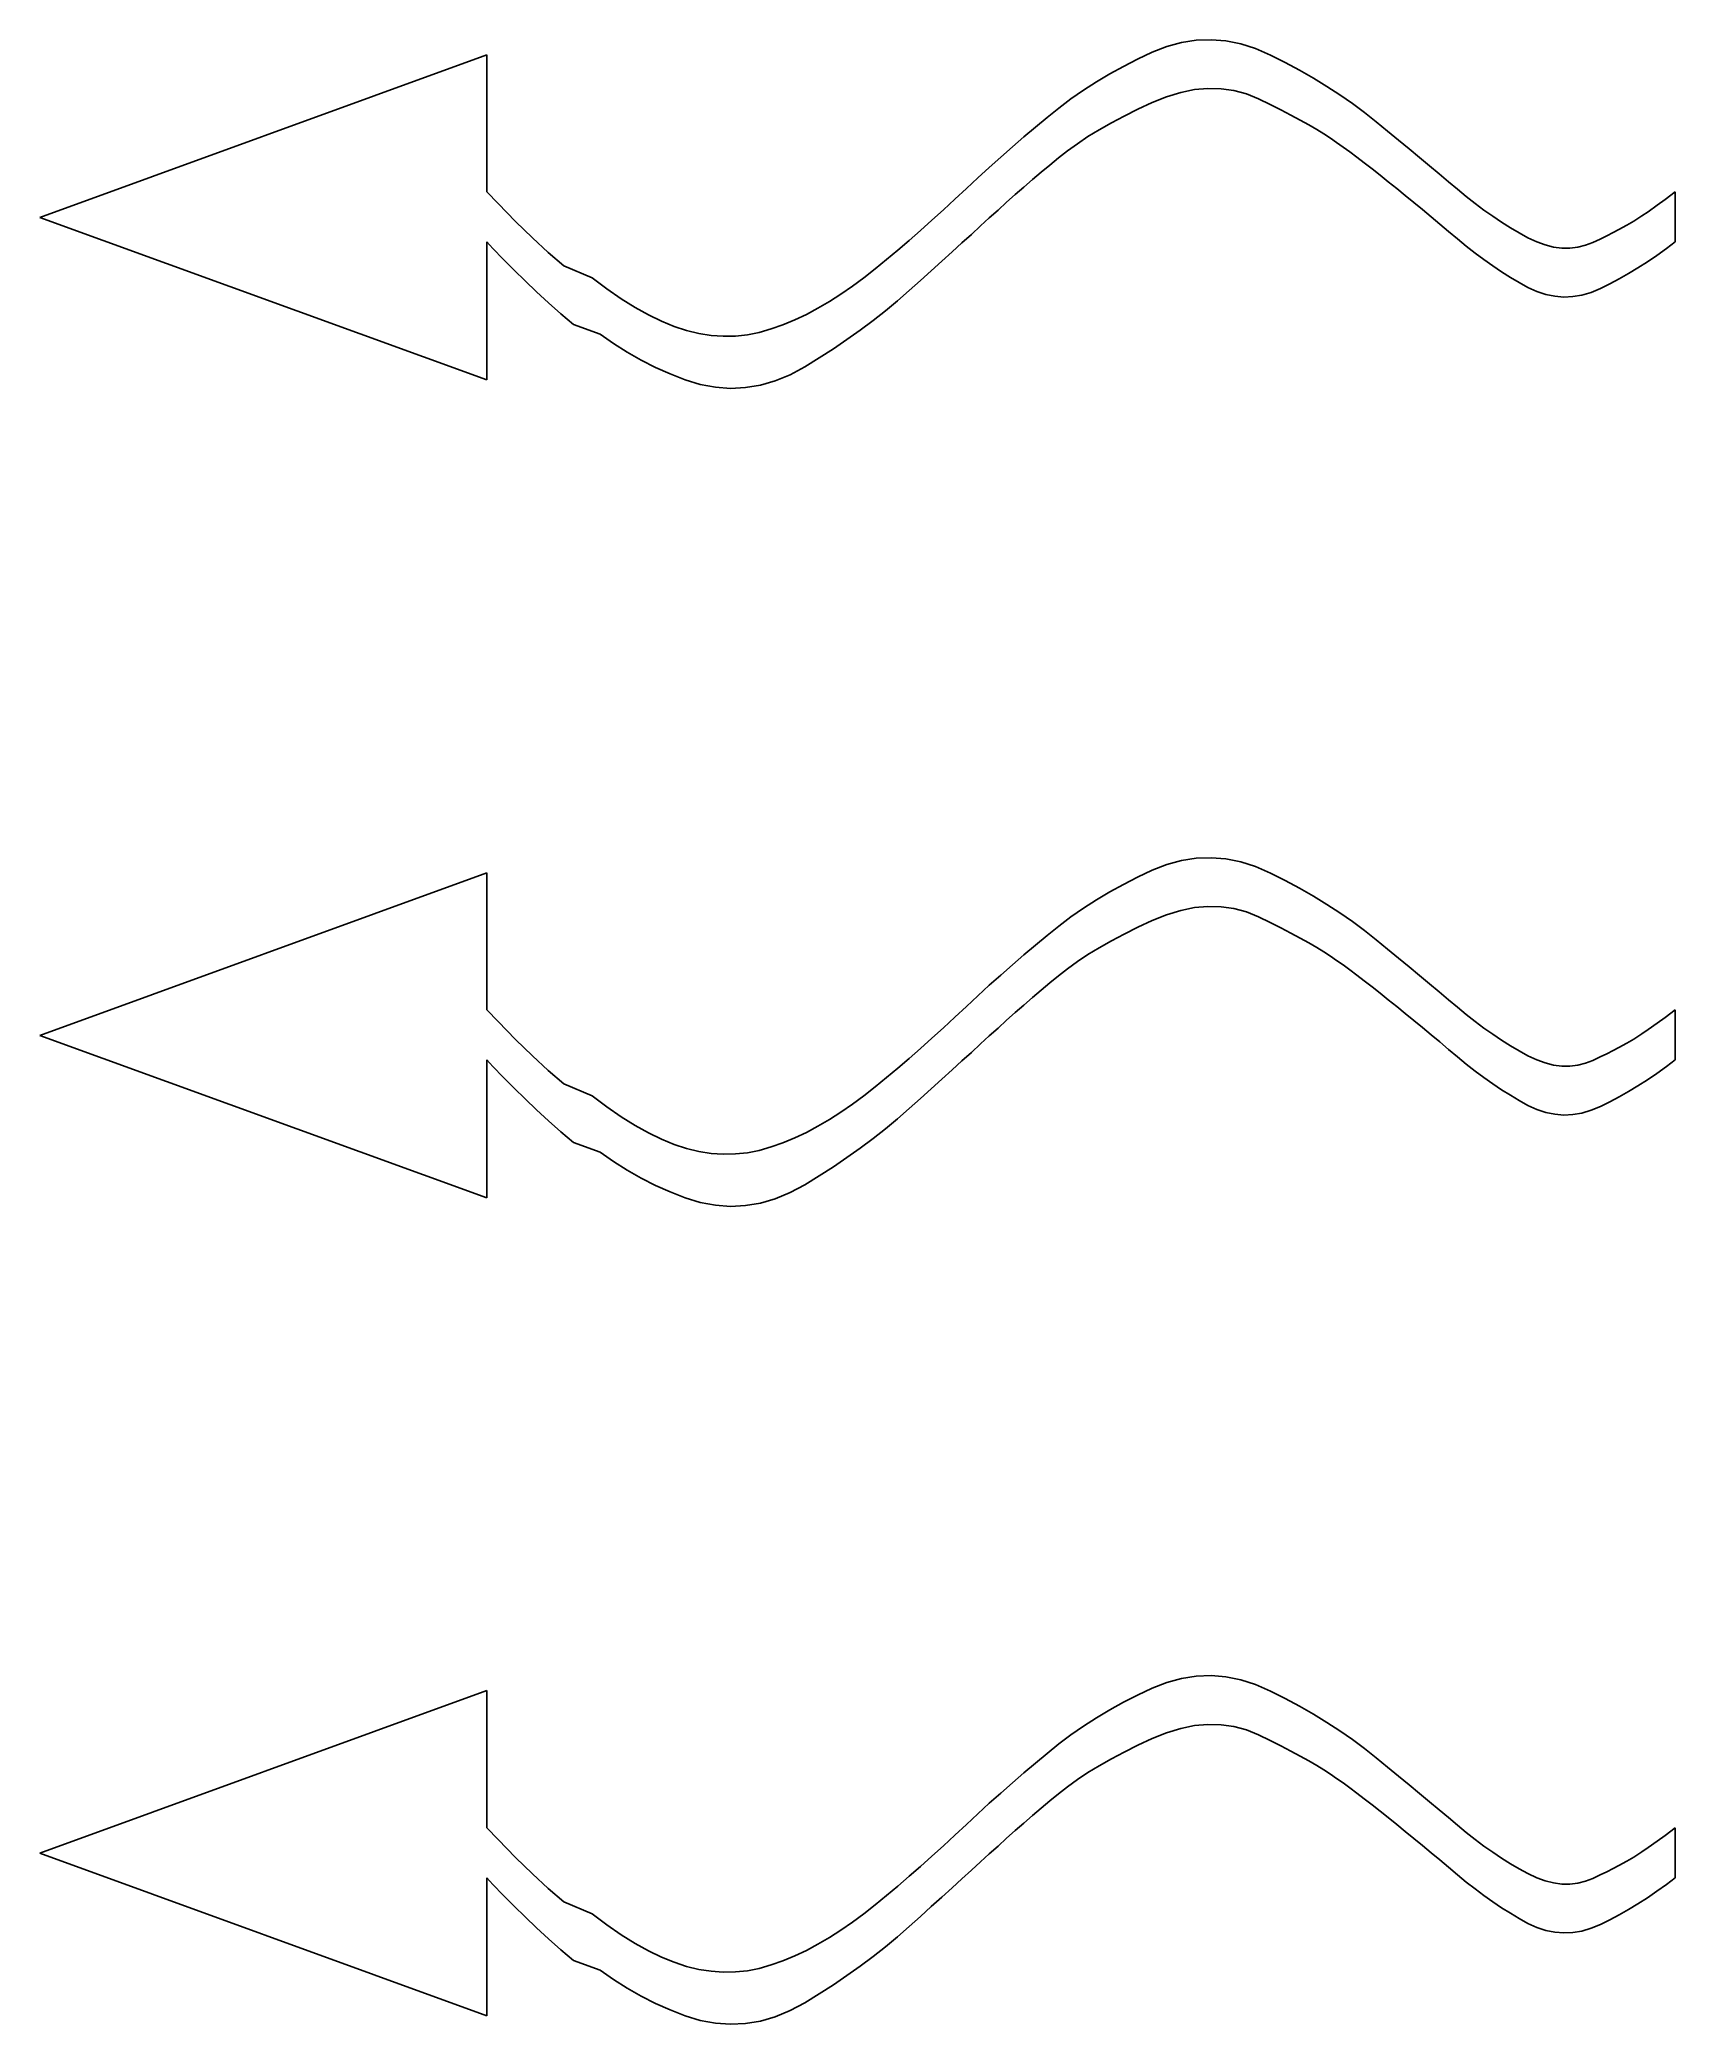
# Model space of a CAD drawing. Header units: millimetres. Extents: x -150 to 150, y -181 to 183.
import ezdxf

# ---------------------------------------------------------------- set-up
doc = ezdxf.new("R2010")
doc.units = ezdxf.units.MM

msp = doc.modelspace()

# ---------------------------------------------------------------- linework, layer by layer
at = {"color": 0, "linetype": 'ByBlock', "lineweight": -2}
for p, q in [((59.42, 182.02), (56.71, 181.28)), ((62.12, 182.43), (59.42, 182.02)), ((64.84, 182.53), (62.12, 182.43)), ((67.56, 182.31), (64.84, 182.53)), ((70.28, 181.76), (67.56, 182.31)), ((-150, 149.95), (-67.98, 179.78)), ((-67.98, 179.78), (-67.98, 154.63)), ((51.36, 178.96), (48.77, 177.64)), ((54.02, 180.22), (51.36, 178.96)), ((56.71, 181.28), (54.02, 180.22)), ((73.01, 180.9), (70.28, 181.76)), ((75.75, 179.71), (73.01, 180.9)), ((78.45, 178.34), (75.75, 179.71)), ((81.08, 176.93), (78.45, 178.34)), ((43.82, 174.79), (41.44, 173.26)), ((46.26, 176.25), (43.82, 174.79)), ((48.77, 177.64), (46.26, 176.25)), ((83.62, 175.46), (81.08, 176.93)), ((86.08, 173.96), (83.62, 175.46)), ((39.14, 171.67), (36.91, 170)), ((41.44, 173.26), (39.14, 171.67)), ((54.02, 170.99), (56.68, 172.07)), ((56.68, 172.07), (59.28, 172.86)), ((59.28, 172.86), (61.81, 173.38)), ((61.81, 173.38), (64.28, 173.6)), ((64.28, 173.6), (66.69, 173.54)), ((66.69, 173.54), (69.04, 173.2)), ((69.04, 173.2), (71.32, 172.58)), ((71.32, 172.58), (73.54, 171.67)), ((73.54, 171.67), (75.66, 170.64)), ((88.46, 172.4), (86.08, 173.96)), ((90.77, 170.8), (88.46, 172.4)), ((34.76, 168.27), (32.64, 166.49)), ((36.91, 170), (34.76, 168.27)), ((46.56, 167.27), (48.91, 168.52)), ((48.91, 168.52), (51.39, 169.76)), ((51.39, 169.76), (54.02, 170.99)), ((75.66, 170.64), (77.65, 169.64)), ((77.65, 169.64), (79.5, 168.69)), ((79.5, 168.69), (81.22, 167.77)), ((81.22, 167.77), (82.8, 166.89)), ((92.99, 169.16), (90.77, 170.8)), ((95.13, 167.46), (92.99, 169.16)), ((97.2, 165.76), (95.13, 167.46)), ((30.52, 164.69), (28.41, 162.86)), ((32.64, 166.49), (30.52, 164.69)), ((40.34, 163.46), (42.27, 164.75)), ((42.27, 164.75), (44.35, 166.01)), ((44.35, 166.01), (46.56, 167.27)), ((82.8, 166.89), (84.24, 166.05)), ((84.24, 166.05), (85.56, 165.24)), ((85.56, 165.24), (86.73, 164.47)), ((86.73, 164.47), (87.87, 163.69)), ((99.22, 164.11), (97.2, 165.76)), ((101.17, 162.5), (99.22, 164.11)), ((26.29, 161), (24.18, 159.12)), ((28.41, 162.86), (26.29, 161)), ((35.29, 159.55), (36.88, 160.87)), ((36.88, 160.87), (38.54, 162.17)), ((38.54, 162.17), (40.34, 163.46)), ((87.87, 163.69), (89.06, 162.85)), ((89.06, 162.85), (90.31, 161.95)), ((90.31, 161.95), (91.61, 160.98)), ((91.61, 160.98), (92.96, 159.95)), ((103.06, 160.93), (101.17, 162.5)), ((104.89, 159.41), (103.06, 160.93)), ((22.07, 157.2), (19.97, 155.26)), ((24.18, 159.12), (22.07, 157.2)), ((30.53, 155.5), (32.11, 156.87)), ((32.11, 156.87), (33.7, 158.22)), ((33.7, 158.22), (35.29, 159.55)), ((92.96, 159.95), (94.37, 158.86)), ((94.37, 158.86), (95.84, 157.71)), ((95.84, 157.71), (97.35, 156.49)), ((106.66, 157.93), (104.89, 159.41)), ((108.37, 156.49), (106.66, 157.93)), ((110.02, 155.1), (108.37, 156.49)), ((-65.93, 152.48), (-67.98, 154.63)), ((17.86, 153.29), (15.76, 151.34)), ((19.97, 155.26), (17.86, 153.29)), ((27.35, 152.71), (28.94, 154.12)), ((28.94, 154.12), (30.53, 155.5)), ((97.35, 156.49), (98.9, 155.24)), ((98.9, 155.24), (100.46, 153.96)), ((100.46, 153.96), (102.03, 152.68)), ((111.64, 153.76), (110.02, 155.1)), ((113.26, 152.49), (111.64, 153.76)), ((148.11, 153.23), (146.7, 152.2)), ((150, 154.62), (148.11, 153.23)), ((150, 154.62), (150, 145.47)), ((-67.98, 120.13), (-150, 149.95)), ((-62.72, 149.18), (-65.93, 152.48)), ((13.66, 149.42), (11.57, 147.55)), ((15.76, 151.34), (13.66, 149.42)), ((22.57, 148.37), (24.18, 149.84)), ((24.18, 149.84), (25.77, 151.29)), ((25.77, 151.29), (27.35, 152.71)), ((102.03, 152.68), (103.61, 151.38)), ((103.61, 151.38), (105.2, 150.06)), ((105.2, 150.06), (106.8, 148.73)), ((114.88, 151.28), (113.26, 152.49)), ((116.5, 150.14), (114.88, 151.28)), ((118.12, 149.06), (116.5, 150.14)), ((142.37, 149.26), (141.13, 148.52)), ((143.83, 150.21), (142.37, 149.26)), ((144.99, 150.99), (143.83, 150.21)), ((146.7, 152.2), (144.99, 150.99)), ((-59.64, 146.18), (-62.72, 149.18)), ((-56.71, 143.49), (-59.64, 146.18)), ((9.48, 145.73), (7.39, 143.95)), ((11.57, 147.55), (9.48, 145.73)), ((19.14, 145.25), (20.89, 146.83)), ((20.89, 146.83), (22.57, 148.37)), ((106.8, 148.73), (108.4, 147.38)), ((108.4, 147.38), (110.02, 146.02)), ((110.02, 146.02), (111.64, 144.68)), ((119.74, 148.05), (118.12, 149.06)), ((121.35, 147.1), (119.74, 148.05)), ((122.97, 146.22), (121.35, 147.1)), ((124.57, 145.46), (122.97, 146.22)), ((136.19, 145.98), (134.87, 145.36)), ((137.42, 146.58), (136.19, 145.98)), ((138.58, 147.16), (137.42, 146.58)), ((139.65, 147.72), (138.58, 147.16)), ((141.13, 148.52), (139.65, 147.72)), ((-67.98, 145.47), (-67.98, 120.13)), ((-67.98, 145.47), (-66.86, 144.24)), ((-66.86, 144.24), (-64.97, 142.26)), ((-64.97, 142.26), (-63, 140.27)), ((-53.88, 141.05), (-56.71, 143.49)), ((5.3, 142.21), (3.22, 140.52)), ((7.39, 143.95), (5.3, 142.21)), ((15.47, 141.92), (17.34, 143.61)), ((17.34, 143.61), (19.14, 145.25)), ((111.64, 144.68), (113.26, 143.41)), ((113.26, 143.41), (114.88, 142.2)), ((114.88, 142.2), (116.5, 141.05)), ((126.14, 144.89), (124.57, 145.46)), ((127.68, 144.51), (126.14, 144.89)), ((129.19, 144.31), (127.68, 144.51)), ((130.66, 144.29), (129.19, 144.31)), ((132.09, 144.46), (130.66, 144.29)), ((133.5, 144.82), (132.09, 144.46)), ((134.87, 145.36), (133.5, 144.82)), ((144.88, 141.79), (146.62, 142.98)), ((146.62, 142.98), (148.37, 144.24)), ((148.37, 144.24), (150, 145.47)), ((-63, 140.27), (-60.97, 138.28)), ((-48.64, 138.83), (-53.88, 141.05)), ((-45.95, 136.82), (-48.64, 138.83)), ((1.15, 138.88), (-0.94, 137.31)), ((3.22, 140.52), (1.15, 138.88)), ((9.48, 136.52), (11.54, 138.37)), ((11.54, 138.37), (13.54, 140.17)), ((13.54, 140.17), (15.47, 141.92)), ((116.5, 141.05), (118.12, 139.97)), ((118.12, 139.97), (119.74, 138.95)), ((119.74, 138.95), (121.35, 138)), ((137.98, 137.74), (139.69, 138.65)), ((139.69, 138.65), (141.42, 139.63)), ((141.42, 139.63), (143.15, 140.68)), ((143.15, 140.68), (144.88, 141.79)), ((-60.97, 138.28), (-58.86, 136.28)), ((-58.86, 136.28), (-56.68, 134.28)), ((-43.34, 135.02), (-45.95, 136.82)), ((-40.8, 133.43), (-43.34, 135.02)), ((-3.03, 135.85), (-5.14, 134.5)), ((-0.94, 137.31), (-3.03, 135.85)), ((5.15, 132.83), (7.35, 134.66)), ((7.35, 134.66), (9.48, 136.52)), ((121.35, 138), (122.97, 137.11)), ((122.97, 137.11), (124.6, 136.35)), ((124.6, 136.35), (126.23, 135.81)), ((126.23, 135.81), (127.88, 135.47)), ((127.88, 135.47), (129.53, 135.34)), ((129.53, 135.34), (131.2, 135.42)), ((131.2, 135.42), (132.88, 135.7)), ((132.88, 135.7), (134.57, 136.2)), ((134.57, 136.2), (136.27, 136.9)), ((136.27, 136.9), (137.98, 137.74)), ((-56.68, 134.28), (-54.42, 132.27)), ((-54.42, 132.27), (-52.1, 130.32)), ((-38.34, 132.06), (-40.8, 133.43)), ((-35.94, 130.9), (-38.34, 132.06)), ((-11.52, 131.15), (-13.67, 130.26)), ((-9.38, 132.15), (-11.52, 131.15)), ((-7.25, 133.27), (-9.38, 132.15)), ((-5.14, 134.5), (-7.25, 133.27)), ((0.51, 129.27), (2.86, 131.04)), ((2.86, 131.04), (5.15, 132.83)), ((-52.1, 130.32), (-47.22, 128.5)), ((-47.22, 128.5), (-44.77, 126.8)), ((-33.62, 129.96), (-35.94, 130.9)), ((-31.35, 129.21), (-33.62, 129.96)), ((-29.09, 128.66), (-31.35, 129.21)), ((-26.84, 128.31), (-29.09, 128.66)), ((-24.61, 128.15), (-26.84, 128.31)), ((-22.4, 128.19), (-24.61, 128.15)), ((-20.2, 128.42), (-22.4, 128.19)), ((-18.01, 128.85), (-20.2, 128.42)), ((-15.83, 129.48), (-18.01, 128.85)), ((-13.67, 130.26), (-15.83, 129.48)), ((-4.43, 125.85), (-1.93, 127.54)), ((-1.93, 127.54), (0.51, 129.27)), ((-44.77, 126.8), (-42.26, 125.22)), ((-42.26, 125.22), (-39.69, 123.77)), ((-39.69, 123.77), (-37.06, 122.44)), ((-9.67, 122.55), (-7.02, 124.18)), ((-7.02, 124.18), (-4.43, 125.85)), ((-37.06, 122.44), (-34.37, 121.24)), ((-34.37, 121.24), (-31.61, 120.16)), ((-31.61, 120.16), (-28.83, 119.31)), ((-15.09, 119.98), (-12.38, 121.1)), ((-12.38, 121.1), (-9.67, 122.55)), ((-28.83, 119.31), (-26.06, 118.79)), ((-26.06, 118.79), (-23.3, 118.59)), ((-23.3, 118.59), (-20.56, 118.73)), ((-20.56, 118.73), (-17.82, 119.19)), ((-17.82, 119.19), (-15.09, 119.98)), ((-150, -0.05), (-67.98, 29.78)), ((-67.98, 29.78), (-67.98, 4.63)), ((54.02, 30.22), (51.36, 28.96)), ((56.71, 31.28), (54.02, 30.22)), ((59.42, 32.02), (56.71, 31.28)), ((62.12, 32.43), (59.42, 32.02)), ((64.84, 32.53), (62.12, 32.43)), ((67.56, 32.31), (64.84, 32.53)), ((70.28, 31.76), (67.56, 32.31)), ((73.01, 30.9), (70.28, 31.76)), ((75.75, 29.71), (73.01, 30.9)), ((78.45, 28.34), (75.75, 29.71)), ((46.26, 26.25), (43.82, 24.79)), ((48.77, 27.64), (46.26, 26.25)), ((51.36, 28.96), (48.77, 27.64)), ((81.08, 26.93), (78.45, 28.34)), ((83.62, 25.46), (81.08, 26.93)), ((41.44, 23.26), (39.14, 21.67)), ((43.82, 24.79), (41.44, 23.26)), ((54.02, 20.99), (56.68, 22.07)), ((56.68, 22.07), (59.28, 22.86)), ((59.28, 22.86), (61.81, 23.38)), ((61.81, 23.38), (64.28, 23.6)), ((64.28, 23.6), (66.69, 23.54)), ((66.69, 23.54), (69.04, 23.2)), ((69.04, 23.2), (71.32, 22.58)), ((71.32, 22.58), (73.54, 21.67)), ((86.08, 23.96), (83.62, 25.46)), ((88.46, 22.4), (86.08, 23.96)), ((90.77, 20.8), (88.46, 22.4)), ((34.76, 18.27), (32.64, 16.49)), ((36.91, 20), (34.76, 18.27)), ((39.14, 21.67), (36.91, 20)), ((46.56, 17.27), (48.91, 18.52)), ((48.91, 18.52), (51.39, 19.76)), ((51.39, 19.76), (54.02, 20.99)), ((73.54, 21.67), (75.66, 20.64)), ((75.66, 20.64), (77.65, 19.64)), ((77.65, 19.64), (79.5, 18.69)), ((79.5, 18.69), (81.22, 17.77)), ((92.99, 19.16), (90.77, 20.8)), ((95.13, 17.46), (92.99, 19.16)), ((30.52, 14.69), (28.41, 12.86)), ((32.64, 16.49), (30.52, 14.69)), ((40.34, 13.46), (42.27, 14.75)), ((42.27, 14.75), (44.35, 16.01)), ((44.35, 16.01), (46.56, 17.27)), ((81.22, 17.77), (82.8, 16.89)), ((82.8, 16.89), (84.24, 16.05)), ((84.24, 16.05), (85.56, 15.24)), ((85.56, 15.24), (86.73, 14.47)), ((97.2, 15.76), (95.13, 17.46)), ((99.22, 14.11), (97.2, 15.76)), ((26.29, 11), (24.18, 9.12)), ((28.41, 12.86), (26.29, 11)), ((36.88, 10.87), (38.54, 12.17)), ((38.54, 12.17), (40.34, 13.46)), ((86.73, 14.47), (87.87, 13.69)), ((87.87, 13.69), (89.06, 12.85)), ((89.06, 12.85), (90.31, 11.95)), ((90.31, 11.95), (91.61, 10.98)), ((91.61, 10.98), (92.96, 9.95)), ((101.17, 12.5), (99.22, 14.11)), ((103.06, 10.93), (101.17, 12.5)), ((104.89, 9.41), (103.06, 10.93)), ((24.18, 9.12), (22.07, 7.2)), ((32.11, 6.87), (33.7, 8.22)), ((33.7, 8.22), (35.29, 9.55)), ((35.29, 9.55), (36.88, 10.87)), ((92.96, 9.95), (94.37, 8.86)), ((94.37, 8.86), (95.84, 7.71)), ((95.84, 7.71), (97.35, 6.49)), ((106.66, 7.93), (104.89, 9.41)), ((108.37, 6.49), (106.66, 7.93)), ((-65.93, 2.48), (-67.98, 4.63)), ((19.97, 5.26), (17.86, 3.29)), ((22.07, 7.2), (19.97, 5.26)), ((27.35, 2.71), (28.94, 4.12)), ((28.94, 4.12), (30.53, 5.5)), ((30.53, 5.5), (32.11, 6.87)), ((97.35, 6.49), (98.9, 5.24)), ((98.9, 5.24), (100.46, 3.96)), ((100.46, 3.96), (102.03, 2.68)), ((110.02, 5.1), (108.37, 6.49)), ((111.64, 3.76), (110.02, 5.1)), ((113.26, 2.49), (111.64, 3.76)), ((150, 4.62), (148.11, 3.23)), ((150, 4.62), (150, -4.53)), ((-62.72, -0.82), (-65.93, 2.48)), ((15.76, 1.34), (13.66, -0.58)), ((17.86, 3.29), (15.76, 1.34)), ((24.18, -0.16), (25.77, 1.29)), ((25.77, 1.29), (27.35, 2.71)), ((102.03, 2.68), (103.61, 1.38)), ((103.61, 1.38), (105.2, 0.06)), ((105.2, 0.06), (106.8, -1.27)), ((114.88, 1.28), (113.26, 2.49)), ((116.5, 0.14), (114.88, 1.28)), ((118.12, -0.94), (116.5, 0.14)), ((143.83, 0.21), (142.37, -0.74)), ((144.99, 0.99), (143.83, 0.21)), ((146.7, 2.2), (144.99, 0.99)), ((148.11, 3.23), (146.7, 2.2)), ((-67.98, -29.87), (-150, -0.05)), ((-59.64, -3.82), (-62.72, -0.82)), ((11.57, -2.45), (9.48, -4.27)), ((13.66, -0.58), (11.57, -2.45)), ((19.14, -4.75), (20.89, -3.17)), ((20.89, -3.17), (22.57, -1.63)), ((22.57, -1.63), (24.18, -0.16)), ((106.8, -1.27), (108.4, -2.62)), ((108.4, -2.62), (110.02, -3.98)), ((119.74, -1.95), (118.12, -0.94)), ((121.35, -2.9), (119.74, -1.95)), ((122.97, -3.78), (121.35, -2.9)), ((137.42, -3.42), (136.19, -4.02)), ((138.58, -2.84), (137.42, -3.42)), ((139.65, -2.28), (138.58, -2.84)), ((141.13, -1.48), (139.65, -2.28)), ((142.37, -0.74), (141.13, -1.48)), ((-67.98, -4.53), (-67.98, -29.87)), ((-67.98, -4.53), (-66.86, -5.76)), ((-66.86, -5.76), (-64.97, -7.74)), ((-56.71, -6.51), (-59.64, -3.82)), ((-53.88, -8.95), (-56.71, -6.51)), ((7.39, -6.05), (5.3, -7.79)), ((9.48, -4.27), (7.39, -6.05)), ((15.47, -8.08), (17.34, -6.39)), ((17.34, -6.39), (19.14, -4.75)), ((110.02, -3.98), (111.64, -5.32)), ((111.64, -5.32), (113.26, -6.59)), ((113.26, -6.59), (114.88, -7.8)), ((124.57, -4.54), (122.97, -3.78)), ((126.14, -5.11), (124.57, -4.54)), ((127.68, -5.49), (126.14, -5.11)), ((129.19, -5.69), (127.68, -5.49)), ((130.66, -5.71), (129.19, -5.69)), ((132.09, -5.54), (130.66, -5.71)), ((133.5, -5.18), (132.09, -5.54)), ((134.87, -4.64), (133.5, -5.18)), ((136.19, -4.02), (134.87, -4.64)), ((144.88, -8.21), (146.62, -7.02)), ((146.62, -7.02), (148.37, -5.76)), ((148.37, -5.76), (150, -4.53)), ((-64.97, -7.74), (-63, -9.73)), ((-63, -9.73), (-60.97, -11.72)), ((-48.64, -11.17), (-53.88, -8.95)), ((3.22, -9.48), (1.15, -11.12)), ((5.3, -7.79), (3.22, -9.48)), ((11.54, -11.63), (13.54, -9.83)), ((13.54, -9.83), (15.47, -8.08)), ((114.88, -7.8), (116.5, -8.95)), ((116.5, -8.95), (118.12, -10.03)), ((118.12, -10.03), (119.74, -11.05)), ((139.69, -11.35), (141.42, -10.37)), ((141.42, -10.37), (143.15, -9.32)), ((143.15, -9.32), (144.88, -8.21)), ((-60.97, -11.72), (-58.86, -13.72)), ((-58.86, -13.72), (-56.68, -15.72)), ((-45.95, -13.18), (-48.64, -11.17)), ((-43.34, -14.98), (-45.95, -13.18)), ((-3.03, -14.15), (-5.14, -15.5)), ((-0.94, -12.69), (-3.03, -14.15)), ((1.15, -11.12), (-0.94, -12.69)), ((7.35, -15.34), (9.48, -13.48)), ((9.48, -13.48), (11.54, -11.63)), ((119.74, -11.05), (121.35, -12)), ((121.35, -12), (122.97, -12.89)), ((122.97, -12.89), (124.6, -13.65)), ((124.6, -13.65), (126.23, -14.19)), ((126.23, -14.19), (127.88, -14.53)), ((127.88, -14.53), (129.53, -14.66)), ((131.2, -14.58), (132.88, -14.3)), ((132.88, -14.3), (134.57, -13.8)), ((134.57, -13.8), (136.27, -13.1)), ((136.27, -13.1), (137.98, -12.26)), ((137.98, -12.26), (139.69, -11.35)), ((-56.68, -15.72), (-54.42, -17.73)), ((-54.42, -17.73), (-52.1, -19.68)), ((-40.8, -16.57), (-43.34, -14.98)), ((-38.34, -17.94), (-40.8, -16.57)), ((-35.94, -19.1), (-38.34, -17.94)), ((-9.38, -17.85), (-11.52, -18.85)), ((-7.25, -16.73), (-9.38, -17.85)), ((-5.14, -15.5), (-7.25, -16.73)), ((2.86, -18.96), (5.15, -17.17)), ((5.15, -17.17), (7.35, -15.34)), ((129.53, -14.66), (131.2, -14.58)), ((-52.1, -19.68), (-47.22, -21.5)), ((-47.22, -21.5), (-44.77, -23.2)), ((-33.62, -20.04), (-35.94, -19.1)), ((-31.35, -20.79), (-33.62, -20.04)), ((-29.09, -21.34), (-31.35, -20.79)), ((-26.84, -21.69), (-29.09, -21.34)), ((-24.61, -21.85), (-26.84, -21.69)), ((-22.4, -21.81), (-24.61, -21.85)), ((-20.2, -21.58), (-22.4, -21.81)), ((-18.01, -21.15), (-20.2, -21.58)), ((-15.83, -20.52), (-18.01, -21.15)), ((-13.67, -19.74), (-15.83, -20.52)), ((-11.52, -18.85), (-13.67, -19.74)), ((-1.93, -22.46), (0.51, -20.73)), ((0.51, -20.73), (2.86, -18.96)), ((-44.77, -23.2), (-42.26, -24.78)), ((-42.26, -24.78), (-39.69, -26.23)), ((-7.02, -25.82), (-4.43, -24.15)), ((-4.43, -24.15), (-1.93, -22.46)), ((-39.69, -26.23), (-37.06, -27.56)), ((-37.06, -27.56), (-34.37, -28.76)), ((-34.37, -28.76), (-31.61, -29.84)), ((-15.09, -30.02), (-12.38, -28.9)), ((-12.38, -28.9), (-9.67, -27.45)), ((-9.67, -27.45), (-7.02, -25.82)), ((-31.61, -29.84), (-28.83, -30.69)), ((-28.83, -30.69), (-26.06, -31.21)), ((-26.06, -31.21), (-23.3, -31.41)), ((-23.3, -31.41), (-20.56, -31.27)), ((-20.56, -31.27), (-17.82, -30.81)), ((-17.82, -30.81), (-15.09, -30.02)), ((54.02, -119.78), (51.36, -121.04)), ((56.71, -118.72), (54.02, -119.78)), ((59.42, -117.98), (56.71, -118.72)), ((62.12, -117.57), (59.42, -117.98)), ((64.84, -117.47), (62.12, -117.57)), ((67.56, -117.69), (64.84, -117.47)), ((70.28, -118.24), (67.56, -117.69)), ((73.01, -119.1), (70.28, -118.24)), ((75.75, -120.29), (73.01, -119.1)), ((-150, -150.05), (-67.98, -120.22)), ((-67.98, -120.22), (-67.98, -145.37)), ((48.77, -122.36), (46.26, -123.75)), ((51.36, -121.04), (48.77, -122.36)), ((78.45, -121.66), (75.75, -120.29)), ((81.08, -123.07), (78.45, -121.66)), ((83.62, -124.54), (81.08, -123.07)), ((41.44, -126.74), (39.14, -128.33)), ((43.82, -125.21), (41.44, -126.74)), ((46.26, -123.75), (43.82, -125.21)), ((56.68, -127.93), (59.28, -127.14)), ((59.28, -127.14), (61.81, -126.62)), ((61.81, -126.62), (64.28, -126.4)), ((64.28, -126.4), (66.69, -126.46)), ((66.69, -126.46), (69.04, -126.8)), ((69.04, -126.8), (71.32, -127.42)), ((86.08, -126.04), (83.62, -124.54)), ((88.46, -127.6), (86.08, -126.04)), ((36.91, -130), (34.76, -131.73)), ((39.14, -128.33), (36.91, -130)), ((48.91, -131.48), (51.39, -130.24)), ((51.39, -130.24), (54.02, -129.01)), ((54.02, -129.01), (56.68, -127.93)), ((71.32, -127.42), (73.54, -128.33)), ((73.54, -128.33), (75.66, -129.36)), ((75.66, -129.36), (77.65, -130.36)), ((77.65, -130.36), (79.5, -131.31)), ((90.77, -129.2), (88.46, -127.6)), ((92.99, -130.84), (90.77, -129.2)), ((95.13, -132.54), (92.99, -130.84)), ((32.64, -133.51), (30.52, -135.31)), ((34.76, -131.73), (32.64, -133.51)), ((42.27, -135.25), (44.35, -133.99)), ((44.35, -133.99), (46.56, -132.73)), ((46.56, -132.73), (48.91, -131.48)), ((79.5, -131.31), (81.22, -132.23)), ((81.22, -132.23), (82.8, -133.11)), ((82.8, -133.11), (84.24, -133.95)), ((84.24, -133.95), (85.56, -134.76)), ((97.2, -134.24), (95.13, -132.54)), ((99.22, -135.89), (97.2, -134.24)), ((28.41, -137.14), (26.29, -139)), ((30.52, -135.31), (28.41, -137.14)), ((36.88, -139.13), (38.54, -137.83)), ((38.54, -137.83), (40.34, -136.54)), ((40.34, -136.54), (42.27, -135.25)), ((85.56, -134.76), (86.73, -135.53)), ((86.73, -135.53), (87.87, -136.31)), ((87.87, -136.31), (89.06, -137.15)), ((89.06, -137.15), (90.31, -138.05)), ((90.31, -138.05), (91.61, -139.02)), ((101.17, -137.5), (99.22, -135.89)), ((103.06, -139.07), (101.17, -137.5)), ((24.18, -140.88), (22.07, -142.8)), ((26.29, -139), (24.18, -140.88)), ((32.11, -143.13), (33.7, -141.78)), ((33.7, -141.78), (35.29, -140.45)), ((35.29, -140.45), (36.88, -139.13)), ((91.61, -139.02), (92.96, -140.05)), ((92.96, -140.05), (94.37, -141.14)), ((94.37, -141.14), (95.84, -142.29)), ((104.89, -140.59), (103.06, -139.07)), ((106.66, -142.07), (104.89, -140.59)), ((-65.93, -147.52), (-67.98, -145.37)), ((19.97, -144.74), (17.86, -146.71)), ((22.07, -142.8), (19.97, -144.74)), ((28.94, -145.88), (30.53, -144.5)), ((30.53, -144.5), (32.11, -143.13)), ((95.84, -142.29), (97.35, -143.51)), ((97.35, -143.51), (98.9, -144.76)), ((98.9, -144.76), (100.46, -146.04)), ((108.37, -143.51), (106.66, -142.07)), ((110.02, -144.9), (108.37, -143.51)), ((111.64, -146.24), (110.02, -144.9)), ((150, -145.38), (148.11, -146.77)), ((150, -145.38), (150, -154.53)), ((-62.72, -150.82), (-65.93, -147.52)), ((15.76, -148.66), (13.66, -150.58)), ((17.86, -146.71), (15.76, -148.66)), ((24.18, -150.16), (25.77, -148.71)), ((25.77, -148.71), (27.35, -147.29)), ((27.35, -147.29), (28.94, -145.88)), ((100.46, -146.04), (102.03, -147.32)), ((102.03, -147.32), (103.61, -148.62)), ((103.61, -148.62), (105.2, -149.94)), ((113.26, -147.51), (111.64, -146.24)), ((114.88, -148.72), (113.26, -147.51)), ((116.5, -149.86), (114.88, -148.72)), ((144.99, -149.01), (143.83, -149.79)), ((146.7, -147.8), (144.99, -149.01)), ((148.11, -146.77), (146.7, -147.8)), ((-67.98, -179.87), (-150, -150.05)), ((-59.64, -153.82), (-62.72, -150.82)), ((11.57, -152.45), (9.48, -154.27)), ((13.66, -150.58), (11.57, -152.45)), ((20.89, -153.17), (22.57, -151.63)), ((22.57, -151.63), (24.18, -150.16)), ((105.2, -149.94), (106.8, -151.27)), ((106.8, -151.27), (108.4, -152.62)), ((108.4, -152.62), (110.02, -153.98)), ((118.12, -150.94), (116.5, -149.86)), ((119.74, -151.95), (118.12, -150.94)), ((121.35, -152.9), (119.74, -151.95)), ((138.58, -152.84), (137.42, -153.42)), ((139.65, -152.28), (138.58, -152.84)), ((141.13, -151.48), (139.65, -152.28)), ((142.37, -150.74), (141.13, -151.48)), ((143.83, -149.79), (142.37, -150.74)), ((-67.98, -154.53), (-67.98, -179.87)), ((-67.98, -154.53), (-66.86, -155.76)), ((-66.86, -155.76), (-64.97, -157.74)), ((-56.71, -156.51), (-59.64, -153.82)), ((7.39, -156.05), (5.3, -157.79)), ((9.48, -154.27), (7.39, -156.05)), ((15.47, -158.08), (17.34, -156.39)), ((17.34, -156.39), (19.14, -154.75)), ((19.14, -154.75), (20.89, -153.17)), ((110.02, -153.98), (111.64, -155.32)), ((111.64, -155.32), (113.26, -156.59)), ((122.97, -153.78), (121.35, -152.9)), ((124.57, -154.54), (122.97, -153.78)), ((126.14, -155.11), (124.57, -154.54)), ((127.68, -155.49), (126.14, -155.11)), ((129.19, -155.69), (127.68, -155.49)), ((130.66, -155.71), (129.19, -155.69)), ((132.09, -155.54), (130.66, -155.71)), ((133.5, -155.18), (132.09, -155.54)), ((134.87, -154.64), (133.5, -155.18)), ((136.19, -154.02), (134.87, -154.64)), ((137.42, -153.42), (136.19, -154.02)), ((146.62, -157.02), (148.37, -155.76)), ((148.37, -155.76), (150, -154.53)), ((-64.97, -157.74), (-63, -159.73)), ((-63, -159.73), (-60.97, -161.72)), ((-53.88, -158.95), (-56.71, -156.51)), ((-48.64, -161.17), (-53.88, -158.95)), ((3.22, -159.48), (1.15, -161.12)), ((5.3, -157.79), (3.22, -159.48)), ((11.54, -161.63), (13.54, -159.83)), ((13.54, -159.83), (15.47, -158.08)), ((113.26, -156.59), (114.88, -157.8)), ((114.88, -157.8), (116.5, -158.95)), ((116.5, -158.95), (118.12, -160.03)), ((118.12, -160.03), (119.74, -161.05)), ((141.42, -160.37), (143.15, -159.32)), ((143.15, -159.32), (144.88, -158.21)), ((144.88, -158.21), (146.62, -157.02)), ((-60.97, -161.72), (-58.86, -163.72)), ((-58.86, -163.72), (-56.68, -165.72)), ((-45.95, -163.18), (-48.64, -161.17)), ((-43.34, -164.98), (-45.95, -163.18)), ((-0.94, -162.69), (-3.03, -164.15)), ((1.15, -161.12), (-0.94, -162.69)), ((7.35, -165.34), (9.48, -163.48)), ((9.48, -163.48), (11.54, -161.63)), ((119.74, -161.05), (121.35, -162)), ((121.35, -162), (122.97, -162.89)), ((122.97, -162.89), (124.6, -163.65)), ((124.6, -163.65), (126.23, -164.19)), ((134.57, -163.8), (136.27, -163.1)), ((136.27, -163.1), (137.98, -162.26)), ((137.98, -162.26), (139.69, -161.35)), ((139.69, -161.35), (141.42, -160.37)), ((-56.68, -165.72), (-54.42, -167.73)), ((-40.8, -166.57), (-43.34, -164.98)), ((-38.34, -167.94), (-40.8, -166.57)), ((-7.25, -166.73), (-9.38, -167.85)), ((-5.14, -165.5), (-7.25, -166.73)), ((-3.03, -164.15), (-5.14, -165.5)), ((2.86, -168.96), (5.15, -167.17)), ((5.15, -167.17), (7.35, -165.34)), ((126.23, -164.19), (127.88, -164.53)), ((127.88, -164.53), (129.53, -164.66)), ((129.53, -164.66), (131.2, -164.58)), ((131.2, -164.58), (132.88, -164.3)), ((132.88, -164.3), (134.57, -163.8)), ((-54.42, -167.73), (-52.1, -169.68)), ((-52.1, -169.68), (-47.22, -171.5)), ((-35.94, -169.1), (-38.34, -167.94)), ((-33.62, -170.04), (-35.94, -169.1)), ((-31.35, -170.79), (-33.62, -170.04)), ((-29.09, -171.34), (-31.35, -170.79)), ((-15.83, -170.52), (-18.01, -171.15)), ((-13.67, -169.74), (-15.83, -170.52)), ((-11.52, -168.85), (-13.67, -169.74)), ((-9.38, -167.85), (-11.52, -168.85)), ((-1.93, -172.46), (0.51, -170.73)), ((0.51, -170.73), (2.86, -168.96)), ((-47.22, -171.5), (-44.77, -173.2)), ((-44.77, -173.2), (-42.26, -174.78)), ((-26.84, -171.69), (-29.09, -171.34)), ((-24.61, -171.85), (-26.84, -171.69)), ((-22.4, -171.81), (-24.61, -171.85)), ((-20.2, -171.58), (-22.4, -171.81)), ((-18.01, -171.15), (-20.2, -171.58)), ((-7.02, -175.82), (-4.43, -174.15)), ((-4.43, -174.15), (-1.93, -172.46)), ((-42.26, -174.78), (-39.69, -176.23)), ((-39.69, -176.23), (-37.06, -177.56)), ((-37.06, -177.56), (-34.37, -178.76)), ((-12.38, -178.9), (-9.67, -177.45)), ((-9.67, -177.45), (-7.02, -175.82)), ((-34.37, -178.76), (-31.61, -179.84)), ((-31.61, -179.84), (-28.83, -180.69)), ((-28.83, -180.69), (-26.06, -181.21)), ((-26.06, -181.21), (-23.3, -181.41)), ((-23.3, -181.41), (-20.56, -181.27)), ((-20.56, -181.27), (-17.82, -180.81)), ((-17.82, -180.81), (-15.09, -180.02)), ((-15.09, -180.02), (-12.38, -178.9))]:
    msp.add_line(p, q, dxfattribs=at)

doc.saveas('drawing.dxf')
